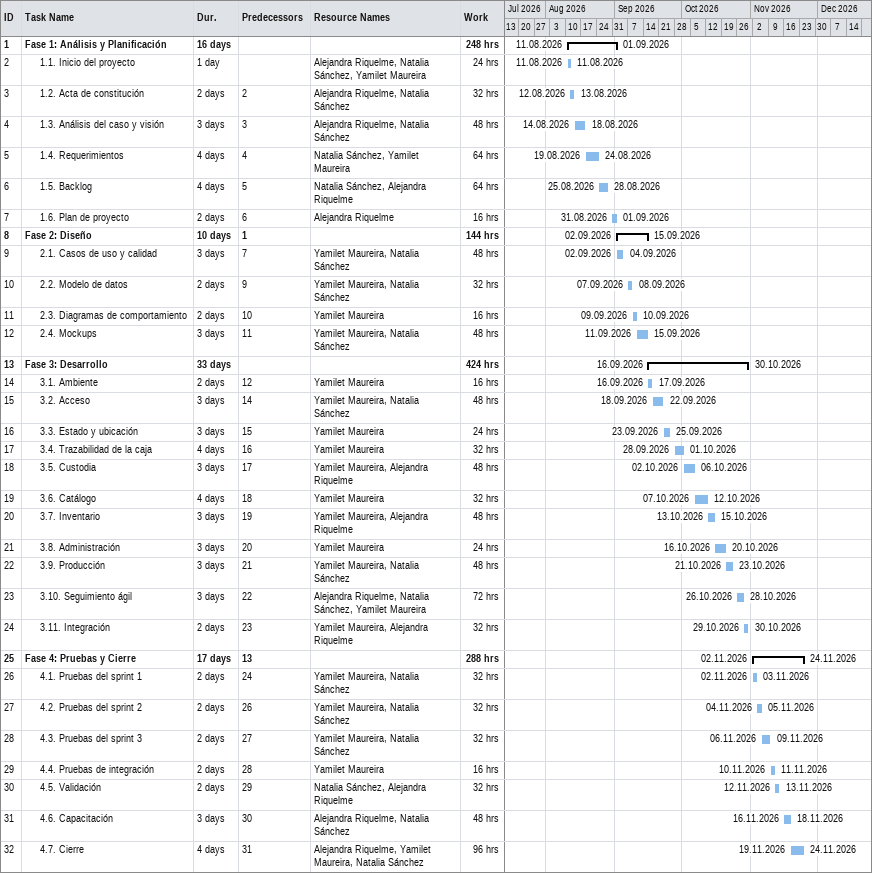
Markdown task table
| ID | Level | Task | Duration | Start | Finish | Predecessors | Resources | Work (h) |
|---|---|---|---|---|---|---|---|---|
| 1 | 1 | **Fase 1: Análisis y Planificación** | 16d | 2026-08-11 | 2026-09-01 |  |  | 248 |
| 2 | 2 | 1.1. Inicio del proyecto | 1d | 2026-08-11 | 2026-08-11 |  | Alejandra Riquelme, Natalia Sánchez, Yamilet Maureira | 24 |
| 3 | 2 | 1.2. Acta de constitución | 2d | 2026-08-12 | 2026-08-13 | 2 | Alejandra Riquelme, Natalia Sánchez | 32 |
| 4 | 2 | 1.3. Análisis del caso y visión | 3d | 2026-08-14 | 2026-08-18 | 3 | Alejandra Riquelme, Natalia Sánchez | 48 |
| 5 | 2 | 1.4. Requerimientos | 4d | 2026-08-19 | 2026-08-24 | 4 | Natalia Sánchez, Yamilet Maureira | 64 |
| 6 | 2 | 1.5. Backlog | 4d | 2026-08-25 | 2026-08-28 | 5 | Natalia Sánchez, Alejandra Riquelme | 64 |
| 7 | 2 | 1.6. Plan de proyecto | 2d | 2026-08-31 | 2026-09-01 | 6 | Alejandra Riquelme | 16 |
| 8 | 1 | **Fase 2: Diseño** | 10d | 2026-09-02 | 2026-09-15 | 1 |  | 144 |
| 9 | 2 | 2.1. Casos de uso y calidad | 3d | 2026-09-02 | 2026-09-04 | 7 | Yamilet Maureira, Natalia Sánchez | 48 |
| 10 | 2 | 2.2. Modelo de datos | 2d | 2026-09-07 | 2026-09-08 | 9 | Yamilet Maureira, Natalia Sánchez | 32 |
| 11 | 2 | 2.3. Diagramas de comportamiento | 2d | 2026-09-09 | 2026-09-10 | 10 | Yamilet Maureira | 16 |
| 12 | 2 | 2.4. Mockups | 3d | 2026-09-11 | 2026-09-15 | 11 | Yamilet Maureira, Natalia Sánchez | 48 |
| 13 | 1 | **Fase 3: Desarrollo** | 33d | 2026-09-16 | 2026-10-30 |  |  | 424 |
| 14 | 2 | 3.1. Ambiente | 2d | 2026-09-16 | 2026-09-17 | 12 | Yamilet Maureira | 16 |
| 15 | 2 | 3.2. Acceso | 3d | 2026-09-18 | 2026-09-22 | 14 | Yamilet Maureira, Natalia Sánchez | 48 |
| 16 | 2 | 3.3. Estado y ubicación | 3d | 2026-09-23 | 2026-09-25 | 15 | Yamilet Maureira | 24 |
| 17 | 2 | 3.4. Trazabilidad de la caja | 4d | 2026-09-28 | 2026-10-01 | 16 | Yamilet Maureira | 32 |
| 18 | 2 | 3.5. Custodia | 3d | 2026-10-02 | 2026-10-06 | 17 | Yamilet Maureira, Alejandra Riquelme | 48 |
| 19 | 2 | 3.6. Catálogo | 4d | 2026-10-07 | 2026-10-12 | 18 | Yamilet Maureira | 32 |
| 20 | 2 | 3.7. Inventario | 3d | 2026-10-13 | 2026-10-15 | 19 | Yamilet Maureira, Alejandra Riquelme | 48 |
| 21 | 2 | 3.8. Administración | 3d | 2026-10-16 | 2026-10-20 | 20 | Yamilet Maureira | 24 |
| 22 | 2 | 3.9. Producción | 3d | 2026-10-21 | 2026-10-23 | 21 | Yamilet Maureira, Natalia Sánchez | 48 |
| 23 | 2 | 3.10. Seguimiento ágil | 3d | 2026-10-26 | 2026-10-28 | 22 | Alejandra Riquelme, Natalia Sánchez, Yamilet Maureira | 72 |
| 24 | 2 | 3.11. Integración | 2d | 2026-10-29 | 2026-10-30 | 23 | Yamilet Maureira, Alejandra Riquelme | 32 |
| 25 | 1 | **Fase 4: Pruebas y Cierre** | 17d | 2026-11-02 | 2026-11-24 | 13 |  | 288 |
| 26 | 2 | 4.1. Pruebas del sprint 1 | 2d | 2026-11-02 | 2026-11-03 | 24 | Yamilet Maureira, Natalia Sánchez | 32 |
| 27 | 2 | 4.2. Pruebas del sprint 2 | 2d | 2026-11-04 | 2026-11-05 | 26 | Yamilet Maureira, Natalia Sánchez | 32 |
| 28 | 2 | 4.3. Pruebas del sprint 3 | 2d | 2026-11-06 | 2026-11-09 | 27 | Yamilet Maureira, Natalia Sánchez | 32 |
| 29 | 2 | 4.4. Pruebas de integración | 2d | 2026-11-10 | 2026-11-11 | 28 | Yamilet Maureira | 16 |
| 30 | 2 | 4.5. Validación | 2d | 2026-11-12 | 2026-11-13 | 29 | Natalia Sánchez, Alejandra Riquelme | 32 |
| 31 | 2 | 4.6. Capacitación | 3d | 2026-11-16 | 2026-11-18 | 30 | Alejandra Riquelme, Natalia Sánchez | 48 |
| 32 | 2 | 4.7. Cierre | 4d | 2026-11-19 | 2026-11-24 | 31 | Alejandra Riquelme, Yamilet Maureira, Natalia Sánchez | 96 |
